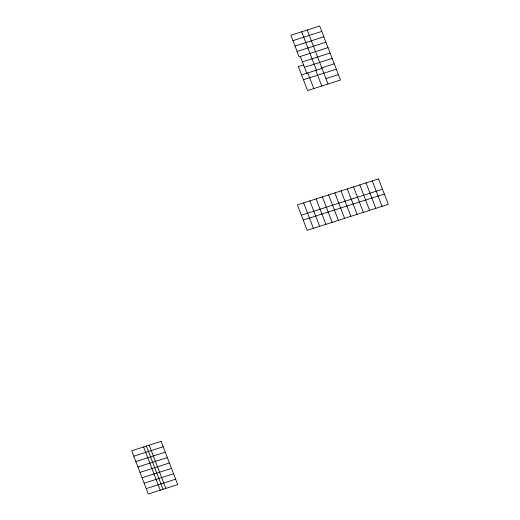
<?xml version="1.0" encoding="UTF-8"?>
<svg xmlns="http://www.w3.org/2000/svg" width="520" height="520" viewBox="0 0 520 520"><rect width="100%" height="100%" fill="white"/><g stroke="black" fill="none" stroke-linecap="round" stroke-linejoin="round"><path stroke-width="0.78" d="M292.949 40.645L321.789 31.402M295.022 46.046L323.863 36.803M297.102 51.448L325.942 42.205M328.022 47.606L299.175 56.849L290.869 35.243L319.709 26L340.483 80.015L307.58 90.558L298.356 66.58L303.557 64.916M302.393 61.886L330.096 53.008M304.467 67.288L332.176 58.409M321.769 67.808L334.25 63.811M301.567 74.925L321.99 68.386M303.42 79.755L336.329 69.212M325.923 78.611L338.41 74.614M301.346 215.202L382.479 189.208M303.206 220.031L384.339 194.038M133.77 456.19L163.183 446.765M135.85 461.591L165.256 452.166M137.93 466.993L167.336 457.568M140.004 472.394L169.416 462.969M142.084 477.796L171.489 468.371M144.163 483.197L173.569 473.772M146.237 488.599L175.65 479.174M372.275 180.895L382.063 206.349M307.229 29.997L328.003 84.013M366.035 182.897L375.824 208.351M301.646 31.785L316.413 70.174M315.75 70.382L321.763 86.015M359.794 184.893L369.584 210.347M353.548 186.894L363.344 212.349M307.808 72.93L313.82 88.562M300.313 56.485L306.767 73.261M347.308 188.897L357.097 214.344M341.068 190.892L350.857 216.346M334.828 192.894L344.617 218.348M328.588 194.896L338.377 220.344M322.348 196.892L332.137 222.346M316.108 198.894L325.897 224.347M309.861 200.889L319.657 226.343M303.622 202.891L313.411 228.345M149.188 445.185L165.809 488.397M146.399 446.075L163.02 489.288M143.611 446.973L160.232 490.185M378.515 178.893L297.382 204.893L307.171 230.347L388.303 204.347L378.515 178.893M161.102 441.363L131.697 450.788L148.317 494L177.723 484.575L161.102 441.363"/></g></svg>
